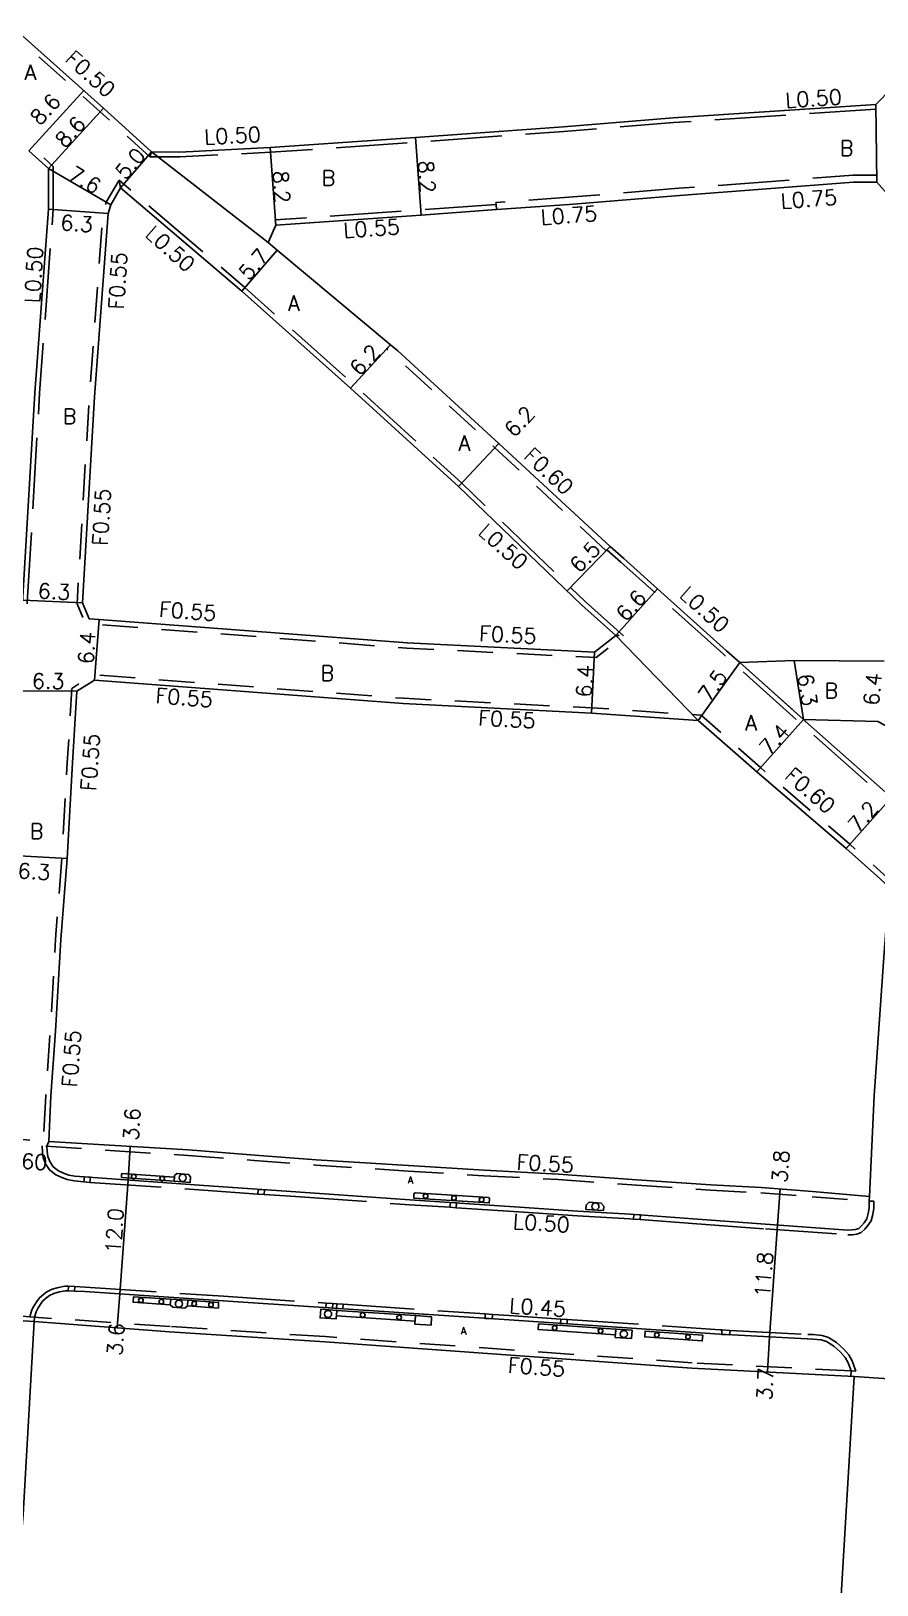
# Model space of a CAD drawing. Header units: metres. Extents: x -2400 to -1599, y -108600 to -108000.
# Drawn here: x -2175.1 to -2086, y -108297.8 to -108134.1 of the extents above; entities that cross this region are included whole.
import ezdxf

# ---------------------------------------------------------------- set-up
doc = ezdxf.new("R2010")
doc.units = ezdxf.units.M
doc.header["$LTSCALE"] = 2.5
doc.linetypes.add('22320', pattern=[2.5, 1.5, -1])
doc.linetypes.add('22330', pattern=[4, 3, -1])
doc.layers.get('0').update_dxf_attribs({"color": 150, "lineweight": 30})
for name, color, linetype in [('2101000', 175, 'Continuous'), ('2213000', 3, 'Continuous'), ('2232000', 120, '22320'), ('2233000', 120, '22330'), ('2235000', 13, 'Continuous'), ('2236000', 3, 'Continuous'), ('2236100', 7, 'Continuous'), ('2238000', 3, 'Continuous'), ('2239000', 3, 'Continuous'), ('9107000', 4, 'Continuous'), ('9201100', 215, 'Continuous'), ('9201500', 222, 'Continuous'), ('9202100', 82, 'Continuous'), ('9202200', 82, 'Continuous'), ('9203500', 155, 'Continuous')]:
    doc.layers.add(name, color=color, linetype=linetype)
doc.styles.add('Dm_Anotation', font='txt.shx', dxfattribs={"bigfont": 'pscdm.shx'})

# ---------------------------------------------------------------- blocks, each defined once
blk = doc.blocks.new('223900')
blk.add_lwpolyline([(-0.22, -0.37), (-0.44, -0.3), (-0.47, -0.27), (-0.48, -0.24), (-0.44, 0.01), (-0.48, 0.23), (-0.47, 0.27), (-0.45, 0.29), (-0.21, 0.38), (-0.04, 0.53), (0, 0.54), (0.03, 0.53), (0.22, 0.37), (0.44, 0.3), (0.47, 0.27), (0.48, 0.24), (0.44, -0.01), (0.48, -0.23), (0.47, -0.27), (0.45, -0.29), (0.21, -0.38), (0.04, -0.53), (0, -0.54), (-0.03, -0.53)], close=True)
blk = doc.blocks.new('223800')
at = {"color": 0, "linetype": 'Continuous'}
blk.add_circle((0, 0), 0.75, dxfattribs=at)

msp = doc.modelspace()

# ---------------------------------------------------------------- linework, layer by layer
at = {"layer": '2101000', "flags": 128}
for points in [[(-2084.47, -108140.14), (-2086.17, -108141.84), (-2107.49, -108143.26), (-2119.07, -108144.19), (-2134.65, -108145.32), (-2149.94, -108146.39), (-2159.47, -108146.87), (-2162.44, -108146.85), (-2167.51, -108142.24), (-2170.15, -108139.87), (-2177.99, -108132.86), (-2184.02, -108127.27), (-2194.11, -108117.79), (-2201.93, -108110.78), (-2206.86, -108106.37), (-2219.59, -108094.97), (-2218.8, -108093.03), (-2212.97, -108092.05), (-2204.89, -108090.61), (-2191.04, -108088.09), (-2174.16, -108085.31), (-2159.26, -108082.83), (-2146.24, -108080.62), (-2145.66, -108080.52)], [(-2176.02, -108194.06), (-2176, -108193.72), (-2174.74, -108172.24), (-2173.3, -108152.87), (-2173.3, -108148.59), (-2175.37, -108146.74)], [(-2084.47, -108198.88), (-2084.49, -108197.61), (-2084.62, -108174.91), (-2084.92, -108174.91), (-2084.99, -108151.23), (-2086.05, -108150.03), (-2088.52, -108150.05), (-2106.85, -108151.43), (-2118.44, -108152.37), (-2126.12, -108152.93), (-2134.06, -108153.5), (-2149.37, -108154.57), (-2150.17, -108156.4), (-2149.22, -108157.2), (-2137.29, -108167.16), (-2136.52, -108167.81), (-2125.88, -108177.58), (-2114.15, -108188.43), (-2112.68, -108189.7), (-2109.14, -108192.88), (-2101.87, -108199.4), (-2100.49, -108200.64)], [(-2085.28, -108200.49), (-2094.75, -108200.44), (-2100.49, -108200.64)], [(-2086.32, -108246.31), (-2085.33, -108232.2), (-2084.8, -108224.63), (-2084.77, -108224.27), (-2086.05, -108223.11), (-2089.29, -108220.25), (-2098.7, -108212.17), (-2104.86, -108206.74), (-2116.1, -108205.97), (-2135.94, -108204.96), (-2168.46, -108202.49), (-2170.31, -108203.68), (-2170.78, -108211.2), (-2171.35, -108221.29), (-2172.01, -108229.84), (-2172.56, -108239.5), (-2173.04, -108246.31)], [(-2093.77, -108206.66), (-2093.55, -108206.85), (-2084.52, -108214.86)], [(-2084.48, -108207.64), (-2085.95, -108206.85), (-2093.77, -108206.66)]]:
    msp.add_lwpolyline(points, dxfattribs=at)
msp.add_lwpolyline([(-2113.55, -108197.79), (-2117.12, -108194.59), (-2130.13, -108182.09), (-2141.48, -108171.73), (-2152.94, -108161.52), (-2165.7, -108150.64), (-2166.74, -108152.43), (-2167.02, -108153.34), (-2168.45, -108172.66), (-2169.73, -108194.37), (-2169.03, -108196.03), (-2167.97, -108196.11), (-2135.53, -108198.58), (-2115.78, -108199.57)], close=True, dxfattribs=at)
at = {"layer": '2101000'}
for points in [[(-2173.28, -108251.12), (-2173.04, -108246.31)], [(-2086.32, -108246.31), (-2086.81, -108256.92)], [(-2173.28, -108251.12), (-2166.27, -108251.53), (-2158.55, -108252.01), (-2151.58, -108252.54), (-2145.1, -108253.04), (-2135.39, -108253.66), (-2127.41, -108254.15), (-2119.58, -108254.56), (-2111.32, -108255.15), (-2103.54, -108255.69), (-2098.24, -108255.97), (-2092.81, -108256.38), (-2086.81, -108256.92)], [(-2174.8, -108270.07), (-2175.98, -108290.42), (-2177.16, -108304.89), (-2178.44, -108322.85), (-2176.93, -108324.58), (-2164.4, -108325.36), (-2149.99, -108326.4), (-2134.51, -108327.42), (-2116.33, -108328.84), (-2092, -108330.34)], [(-2174.8, -108270.07), (-2160.54, -108271.16), (-2144.16, -108272.24), (-2105.54, -108274.99), (-2088.43, -108275.86)], [(-2092, -108330.34), (-2090.98, -108314.75), (-2089.84, -108299.54), (-2088.43, -108275.86)]]:
    msp.add_lwpolyline(points, dxfattribs=at)
at = {"layer": '2213000'}
for points in [[(-2173.48, -108251.61), (-2173.44, -108252.18), (-2173.37, -108252.71), (-2173.17, -108253.23), (-2172.82, -108253.77), (-2172.26, -108254.2), (-2171.72, -108254.45), (-2171.15, -108254.65), (-2170.52, -108254.77), (-2156.95, -108255.76), (-2147.26, -108256.43), (-2135.24, -108257.28), (-2123.7, -108258.02), (-2117.55, -108258.46), (-2112.02, -108258.78), (-2105.41, -108259.27), (-2097.76, -108259.83), (-2089.09, -108260.45), (-2088.65, -108260.44), (-2088.28, -108260.4), (-2087.95, -108260.27), (-2087.66, -108260.01), (-2087.39, -108259.68), (-2087.11, -108259.25), (-2086.95, -108258.7), (-2086.87, -108258.11), (-2086.87, -108257.41)], [(-2088.76, -108275.28), (-2089.07, -108274.44), (-2089.4, -108273.89), (-2089.91, -108273.28), (-2090.59, -108272.68), (-2091.35, -108272.2), (-2091.9, -108272.02), (-2092.79, -108271.93), (-2093.37, -108271.92), (-2102.58, -108271.43), (-2124.79, -108269.92), (-2154.91, -108267.89), (-2169.46, -108266.93), (-2170.55, -108266.87), (-2171.21, -108266.84), (-2171.53, -108266.84), (-2172.15, -108266.96), (-2172.75, -108267.12), (-2173.21, -108267.34), (-2173.49, -108267.56), (-2173.88, -108267.91), (-2174.15, -108268.26), (-2174.44, -108268.7), (-2174.6, -108269.06), (-2174.78, -108269.62)]]:
    msp.add_lwpolyline(points, dxfattribs=at)
at = {"layer": '2232000', "flags": 128}
for points in [[(-2162.44, -108146.85), (-2162.63, -108147.35), (-2167.84, -108142.61), (-2170.49, -108140.24), (-2178.32, -108133.23), (-2184.36, -108127.64), (-2194.45, -108118.15), (-2202.27, -108111.15), (-2207.2, -108106.74), (-2219.92, -108095.34), (-2225.56, -108090.21), (-2231.56, -108084.74), (-2242.59, -108075.12), (-2244.73, -108073.14), (-2246.13, -108071.84), (-2253.9, -108064.65), (-2264.54, -108055.2), (-2266.38, -108053.56), (-2273.26, -108047.43), (-2277.83, -108043.28), (-2281.61, -108039.82), (-2282.76, -108038.77)], [(-2165.7, -108150.64), (-2165.87, -108149.84), (-2167.22, -108152.15), (-2167.56, -108153.24), (-2169, -108172.62), (-2170.29, -108194.47), (-2169.4, -108196.55), (-2168.01, -108196.66), (-2135.57, -108199.13), (-2115.6, -108200.13), (-2112.74, -108197.84), (-2113.55, -108197.79)], [(-2114.56, -108188.87), (-2126.28, -108178.02), (-2136.91, -108168.26), (-2137.69, -108167.61), (-2137.29, -108167.16)], [(-2114.56, -108188.87), (-2114.49, -108188.79), (-2114.15, -108188.43)], [(-2084.77, -108224.27), (-2084.15, -108224.02), (-2085.65, -108222.66), (-2088.89, -108219.8), (-2098.31, -108211.72), (-2104.55, -108206.21), (-2116.07, -108205.42), (-2135.9, -108204.42), (-2168.6, -108201.93), (-2170.84, -108203.37), (-2171.32, -108211.17), (-2171.9, -108221.25), (-2172.55, -108229.8), (-2173.11, -108239.47), (-2173.59, -108246.31)]]:
    msp.add_lwpolyline(points, dxfattribs=at)
at = {"layer": '2232000'}
for points in [[(-2173.59, -108246.31), (-2173.83, -108251.09)], [(-2179.76, -108251.19), (-2173.57, -108251.61), (-2166.31, -108252.1), (-2158.59, -108252.58), (-2151.62, -108253.11), (-2145.14, -108253.61), (-2135.43, -108254.23), (-2127.44, -108254.72), (-2119.61, -108255.13), (-2111.36, -108255.72), (-2103.57, -108256.26), (-2098.28, -108256.54), (-2092.86, -108256.95), (-2086.87, -108257.41), (-2086.81, -108256.92)], [(-2179.01, -108250.65), (-2173.83, -108251.09)], [(-2088.8, -108275.83), (-2088.76, -108275.28), (-2105.51, -108274.43), (-2144.13, -108271.68), (-2160.5, -108270.61), (-2175.3, -108269.59), (-2180.77, -108269.02), (-2196.5, -108268.17), (-2220.54, -108266.58), (-2269.89, -108263.16), (-2273.52, -108262.88), (-2273.56, -108263.43)]]:
    msp.add_lwpolyline(points, dxfattribs=at)
at = {"layer": '2233000', "flags": 128}
for points in [[(-2086.17, -108141.84), (-2086.14, -108142.33), (-2107.46, -108143.75), (-2119.03, -108144.69), (-2134.61, -108145.82), (-2149.91, -108146.89), (-2159.46, -108147.37), (-2162.63, -108147.35)], [(-2175.55, -108194.45), (-2175.5, -108193.75), (-2174.24, -108172.27), (-2172.8, -108152.89), (-2172.8, -108148.37), (-2175.17, -108146.25)], [(-2112.74, -108197.84), (-2116.78, -108194.22), (-2129.79, -108181.73), (-2141.15, -108171.36), (-2152.61, -108161.14), (-2165.87, -108149.84)], [(-2086.05, -108150.03), (-2086.06, -108149.28), (-2088.55, -108149.3), (-2106.91, -108150.68), (-2118.5, -108151.62), (-2126.17, -108152.18), (-2126.16, -108152.38), (-2126.12, -108152.93)], [(-2126.16, -108152.38), (-2134.09, -108152.95), (-2149.41, -108154.02)], [(-2149.37, -108154.57), (-2149.41, -108154.02)], [(-2049.53, -108246.32), (-2052.49, -108243.71), (-2056.54, -108240.16), (-2066.66, -108231.22), (-2075.63, -108223.5), (-2078.16, -108221.21), (-2081.66, -108218.05), (-2093.88, -108207.23), (-2094.1, -108207.03), (-2100.82, -108201.01), (-2102.21, -108199.77), (-2109.48, -108193.25), (-2113.02, -108190.07), (-2114.49, -108188.79)], [(-2100.49, -108200.64), (-2093.77, -108206.66)]]:
    msp.add_lwpolyline(points, dxfattribs=at)
at = {"layer": '2233000'}
for points in [[(-2173.98, -108251.58), (-2173.93, -108252.23), (-2173.85, -108252.83), (-2173.61, -108253.46), (-2173.19, -108254.11), (-2172.52, -108254.63), (-2171.91, -108254.91), (-2171.34, -108255.12), (-2170.59, -108255.26), (-2169.57, -108255.36)], [(-2168.93, -108255.42), (-2156.99, -108256.25), (-2151.26, -108256.65)], [(-2150.57, -108256.7), (-2147.29, -108256.92), (-2135.27, -108257.78), (-2131.01, -108258.05)], [(-2110.97, -108259.35), (-2105.45, -108259.77), (-2097.79, -108260.32), (-2089.1, -108260.95), (-2088.62, -108260.94), (-2088.16, -108260.88), (-2087.69, -108260.7), (-2087.3, -108260.36), (-2086.99, -108259.97), (-2086.65, -108259.46), (-2086.47, -108258.8), (-2086.37, -108258.14), (-2086.38, -108257.41), (-2086.87, -108257.41)], [(-2130.37, -108258.09), (-2123.74, -108258.51), (-2117.58, -108258.96), (-2112.05, -108259.27), (-2111.67, -108259.3)], [(-2175.25, -108269.59), (-2175.04, -108268.87), (-2174.85, -108268.48), (-2174.54, -108267.99), (-2174.23, -108267.59), (-2173.8, -108267.19), (-2173.46, -108266.94), (-2172.91, -108266.68), (-2172.26, -108266.5), (-2171.57, -108266.36), (-2171.18, -108266.36)], [(-2170.52, -108266.4), (-2169.43, -108266.46), (-2154.88, -108267.42), (-2144.06, -108268.15)], [(-2143.34, -108268.2), (-2142.94, -108268.22)], [(-2142.27, -108268.27), (-2127.29, -108269.28)], [(-2126.54, -108269.33), (-2124.76, -108269.45), (-2119.33, -108269.82)], [(-2118.65, -108269.86), (-2102.55, -108270.95), (-2102.36, -108270.97)], [(-2101.51, -108271.03), (-2093.33, -108271.45), (-2092.74, -108271.46), (-2091.8, -108271.56), (-2091.14, -108271.77), (-2090.31, -108272.3), (-2089.57, -108272.95), (-2089.01, -108273.61), (-2088.64, -108274.24), (-2088.27, -108275.31), (-2088.76, -108275.28)]]:
    msp.add_lwpolyline(points, dxfattribs=at)
at = {"layer": '2235000'}
for points in [[(-2169.52, -108254.84), (-2169.57, -108255.36), (-2168.93, -108255.42), (-2168.88, -108254.89)], [(-2151.23, -108256.16), (-2151.26, -108256.65), (-2150.57, -108256.7), (-2150.53, -108256.2)], [(-2130.97, -108257.55), (-2131.01, -108258.05), (-2130.37, -108258.09), (-2130.34, -108257.59)], [(-2111.64, -108258.81), (-2111.67, -108259.3), (-2110.97, -108259.35), (-2110.94, -108258.86)], [(-2171.21, -108266.84), (-2171.18, -108266.36), (-2170.52, -108266.4), (-2170.55, -108266.87)], [(-2144.09, -108268.62), (-2144.06, -108268.15), (-2143.34, -108268.2), (-2143.37, -108268.67)], [(-2142.97, -108268.7), (-2142.94, -108268.22), (-2142.27, -108268.27), (-2142.3, -108268.74)], [(-2127.32, -108269.75), (-2127.29, -108269.28), (-2126.54, -108269.33), (-2126.57, -108269.8)], [(-2119.36, -108270.29), (-2119.33, -108269.82), (-2118.65, -108269.86), (-2118.68, -108270.33)], [(-2102.39, -108271.44), (-2102.36, -108270.97), (-2101.51, -108271.03), (-2101.55, -108271.5)]]:
    msp.add_lwpolyline(points, close=True, dxfattribs=at)
at = {"layer": '2236000'}
for points in [[(-2160.02, -108254.71), (-2159.78, -108254.5), (-2158.54, -108254.59), (-2158.33, -108254.83), (-2158.37, -108255.43), (-2160.06, -108255.31)], [(-2114.83, -108258.39), (-2114.8, -108257.93), (-2115.07, -108257.6), (-2116.36, -108257.52), (-2116.67, -108257.81), (-2116.69, -108258.29)], [(-2158.94, -108268.67), (-2160.22, -108268.58), (-2160.47, -108268.32), (-2160.43, -108267.74), (-2158.64, -108267.85), (-2158.67, -108268.44)], [(-2142.94, -108268.91), (-2143, -108269.81), (-2144.69, -108269.7), (-2144.63, -108268.79)], [(-2132.95, -108269.58), (-2133, -108270.48), (-2134.71, -108270.37), (-2134.65, -108269.46)], [(-2113.54, -108270.89), (-2113.6, -108271.77), (-2111.89, -108271.89), (-2111.83, -108271.01)]]:
    msp.add_lwpolyline(points, close=True, dxfattribs=at)
at = {"layer": '2236100'}
for points in [[(-2165.62, -108254.9), (-2165.6, -108254.59), (-2165.54, -108254.48), (-2160.03, -108254.87), (-2160.06, -108255.31)], [(-2134.83, -108257.08), (-2134.82, -108256.66), (-2134.76, -108256.55), (-2134.65, -108256.52), (-2126.96, -108257.01), (-2126.89, -108257.06), (-2126.86, -108257.11), (-2126.84, -108257.18), (-2126.87, -108257.59)], [(-2160.43, -108267.74), (-2164.34, -108267.48), (-2164.38, -108268.06), (-2160.47, -108268.32)], [(-2158.64, -108267.85), (-2158.67, -108268.44), (-2155.41, -108268.66), (-2155.38, -108268.07)], [(-2134.65, -108269.46), (-2134.69, -108270.05), (-2142.98, -108269.49), (-2142.94, -108268.91)], [(-2113.58, -108271.48), (-2121.72, -108270.93), (-2121.68, -108270.34), (-2113.54, -108270.89)], [(-2104.39, -108271.51), (-2104.43, -108272.13), (-2110.5, -108271.71), (-2110.46, -108271.1)]]:
    msp.add_lwpolyline(points, close=True, dxfattribs=at)
at = {"layer": '9107000'}
for points in [[(-2086.81, -108256.92), (-2086.87, -108257.41), (-2086.87, -108258.11), (-2086.95, -108258.7), (-2087.11, -108259.25), (-2087.39, -108259.68), (-2087.66, -108260.01), (-2087.95, -108260.27), (-2088.28, -108260.4), (-2088.65, -108260.44), (-2089.09, -108260.45), (-2097.76, -108259.83), (-2105.41, -108259.27), (-2112.02, -108258.78), (-2117.55, -108258.46), (-2123.7, -108258.02), (-2135.24, -108257.28), (-2147.26, -108256.43), (-2156.95, -108255.76), (-2170.52, -108254.77), (-2171.15, -108254.65), (-2171.72, -108254.45), (-2172.26, -108254.2), (-2172.82, -108253.77), (-2173.17, -108253.23), (-2173.37, -108252.71), (-2173.44, -108252.18), (-2173.48, -108251.61), (-2173.28, -108251.12)], [(-2088.8, -108275.83), (-2088.76, -108275.28), (-2089.07, -108274.44), (-2089.4, -108273.89), (-2089.91, -108273.28), (-2090.59, -108272.68), (-2091.35, -108272.2), (-2091.9, -108272.02), (-2092.79, -108271.93), (-2093.37, -108271.92), (-2102.58, -108271.43), (-2124.79, -108269.92), (-2154.91, -108267.89), (-2169.46, -108266.93), (-2170.55, -108266.87), (-2171.21, -108266.84), (-2171.53, -108266.84), (-2172.15, -108266.96), (-2172.75, -108267.12), (-2173.21, -108267.34), (-2173.49, -108267.56), (-2173.88, -108267.91), (-2174.15, -108268.26), (-2174.44, -108268.7), (-2174.6, -108269.06), (-2174.78, -108269.62), (-2174.8, -108270.07)]]:
    msp.add_lwpolyline(points, dxfattribs=at)
at = {"layer": '9201100', "flags": 128}
for points in [[(-2175.37, -108146.74), (-2169.58, -108140.39)], [(-2173.3, -108148.59), (-2167.51, -108142.24)], [(-2086.17, -108141.84), (-2086.05, -108150.03)], [(-2149.37, -108154.57), (-2149.94, -108146.39)], [(-2134.65, -108145.32), (-2134.06, -108153.5)], [(-2162.44, -108146.85), (-2165.7, -108150.64)], [(-2166.74, -108152.43), (-2173.3, -108148.59)], [(-2167.02, -108153.34), (-2173.3, -108152.87)], [(-2149.22, -108157.2), (-2152.94, -108161.52)], [(-2141.48, -108171.73), (-2137.29, -108167.16)], [(-2125.88, -108177.58), (-2130.13, -108182.09)], [(-2118.65, -108193.11), (-2114.15, -108188.43)], [(-2176.02, -108194.06), (-2169.73, -108194.37)], [(-2113.55, -108197.79), (-2109.14, -108192.88)], [(-2168.46, -108202.49), (-2167.97, -108196.11)], [(-2115.78, -108199.57), (-2116.1, -108205.97)], [(-2100.49, -108200.64), (-2104.86, -108206.74)], [(-2094.75, -108200.44), (-2093.77, -108206.66)], [(-2176.61, -108203.64), (-2170.31, -108203.68)], [(-2093.77, -108206.66), (-2098.7, -108212.17)], [(-2084.52, -108214.86), (-2089.29, -108220.25)], [(-2171.35, -108221.29), (-2177.64, -108220.93)], [(-2164.9, -108255.18), (-2164.68, -108251.63)], [(-2165.78, -108267.17), (-2164.9, -108255.18)], [(-2096.51, -108259.92), (-2096.23, -108256.12)], [(-2097.37, -108271.71), (-2096.51, -108259.92)], [(-2165.78, -108267.17), (-2166.06, -108270.74)], [(-2097.37, -108271.71), (-2097.55, -108275.39)]]:
    msp.add_lwpolyline(points, dxfattribs=at)
at = {"layer": '9201100'}
for points in [[(-2174.8, -108270.07), (-2181.19, -108269.7)], [(-2088.43, -108275.86), (-2081.14, -108276.36)]]:
    msp.add_lwpolyline(points, dxfattribs=at)
at = {"layer": '9202200'}
for points in [[(-2150.17, -108156.4), (-2162.44, -108146.85)], [(-2173.3, -108148.59), (-2166.74, -108152.43)], [(-2104.86, -108206.74), (-2113.55, -108197.79)], [(-2093.77, -108206.66), (-2100.49, -108200.64)]]:
    msp.add_lwpolyline(points, dxfattribs=at)

# ---------------------------------------------------------------- block references
at = {"layer": '2238000', "xscale": 0.5, "yscale": 0.5, "zscale": 0.5}
for p in [(-2159.17, -108254.94, 4.53), (-2115.69, -108257.96, 4.94), (-2159.56, -108268.21, 4.59), (-2143.85, -108269.29, 4.71), (-2112.7, -108271.4, 5)]:
    msp.add_blockref('223800', p, dxfattribs=at)
at = {"layer": '2239000', "xscale": 0.5, "yscale": 0.5, "zscale": 0.5}
for p in [(-2164.32, -108254.81, 4.48), (-2161.33, -108255.02, 4.53), (-2133.58, -108256.87, 4.79), (-2130.59, -108257.06, 4.8), (-2127.68, -108257.25, 4.8), (-2163.57, -108267.84, 4.5), (-2161.41, -108267.99, 4.56), (-2157.95, -108268.2, 4.58), (-2156.18, -108268.32, 4.58), (-2140.2, -108269.39, 4.72), (-2136.37, -108269.66, 4.77), (-2119.98, -108270.75, 4.89), (-2115.15, -108271.07, 4.95), (-2109.22, -108271.51, 4.98), (-2105.94, -108271.7, 5)]:
    msp.add_blockref('223900', p, dxfattribs=at)

# ---------------------------------------------------------------- texts
at = {"layer": '9201500', "style": 'Dm_Anotation'}
for s, rotation, p in [('8.6', 47.6484, (-2174.2, -108144.16)), ('8.6', 47.6484, (-2171.56, -108146.53)), ('5.0', 49.3412, (-2165.19, -108149.89)), ('8.2', 274.1415, (-2134.37, -108147.81)), ('7.6', 329.6546, (-2171.35, -108149.62)), ('8.2', 274.0073, (-2149.67, -108148.88)), ('6.3', 355.7623, (-2172.09, -108155.06)), ('5.7', 49.2137, (-2152.2, -108160.5)), ('6.2', 47.4289, (-2140.54, -108170.56)), ('6.2', 46.7208, (-2124.27, -108177.04)), ('6.5', 46.1552, (-2117.4, -108191.31)), ('6.3', 357.1405, (-2174.46, -108193.88)), ('6.6', 48.1046, (-2112.49, -108196.46)), ('6.4', 85.6451, (-2168.59, -108200.87)), ('6.3', 359.6438, (-2175.05, -108203.4)), ('6.4', 87.1362, (-2116.12, -108204.36)), ('7.5', 54.4063, (-2103.69, -108204.93)), ('6.3', 279.0322, (-2094.41, -108201.95)), ('6.4', 83.9682, (-2085.88, -108205.25)), ('7.4', 48.1529, (-2097.38, -108210.54)), ('7.2', 48.4796, (-2088.04, -108218.69)), ('6.3', 356.7246, (-2176.58, -108223.37)), ('3.6', 86.4523, (-2163.83, -108251.05)), ('3.8', 85.6553, (-2095.51, -108255.5)), ('12.0', 85.8091, (-2165.73, -108262.97)), ('11.8', 85.8676, (-2097.32, -108267.59)), ('3.6', 85.6007, (-2165.55, -108273.73)), ('3.7', 87.0875, (-2097.1, -108278.42))]:
    msp.add_text(s, height=1.6, rotation=rotation, dxfattribs=at).set_placement(p)
at = {"layer": '9202100', "style": 'Dm_Anotation'}
for s, height, p in [('A', 1.6, (-2175.81, -108139.26)), ('B', 1.6, (-2089.94, -108147.25)), ('B', 1.6, (-2144.53, -108150.39)), ('A', 1.6, (-2148.06, -108163.59)), ('B', 1.6, (-2171.79, -108175.5)), ('A', 1.6, (-2130.1, -108178.33)), ('B', 1.6, (-2144.64, -108202.57)), ('B', 1.6, (-2091.57, -108204.41)), ('A', 1.6, (-2099.9, -108207.81)), ('B', 1.6, (-2175.26, -108219.22)), ('A', 0.75, (-2135.46, -108255.54, 4.83)), ('A', 0.75, (-2129.86, -108271.44, 4.84))]:
    msp.add_text(s, height=height, dxfattribs=at).set_placement(p)
at = {"layer": '9203500', "style": 'Dm_Anotation'}
for s, rotation, p in [('F0.50', 318.1636, (-2171.67, -108137.22)), ('L0.50', 3.8121, (-2095.64, -108142.22)), ('L0.50', 2.852, (-2156.86, -108146.08)), ('L0.75', 4.3117, (-2096.12, -108152.84)), ('L0.75', 4.1415, (-2121.4, -108154.54)), ('L0.50', 318.1636, (-2163.22, -108155.65)), ('L0.55', 3.9988, (-2142.19, -108155.92)), ('L0.50', 86.6407, (-2174.22, -108162.82)), ('F0.55', 86.6407, (-2165.37, -108163.49)), ('F0.60', 317.4289, (-2123.37, -108179.03)), ('F0.55', 86.6407, (-2167.08, -108188.39)), ('L0.50', 318.1074, (-2128.15, -108187.03)), ('L0.50', 318.1074, (-2106.94, -108193.65)), ('F0.55', 355.6459, (-2161.7, -108195.81)), ('F0.55', 357.1104, (-2127.96, -108198.37)), ('F0.55', 355.6459, (-2162.07, -108204.91)), ('F0.55', 357.1104, (-2128.06, -108207.27)), ('F0.55', 85.9767, (-2168.3, -108214.22)), ('F0.60', 319.3606, (-2095.88, -108212.77)), ('F0.55', 85.9767, (-2170.29, -108245.47)), ('F0.60', 356.1518, (-2179.5, -108253.73)), ('F0.55', 357.0128, (-2124.02, -108254.08)), ('L0.50', 356.3476, (-2124.4, -108260.32)), ('L0.45', 356.1494, (-2124.8, -108269.19)), ('F0.55', 355.9301, (-2124.95, -108275.46))]:
    msp.add_text(s, height=1.6, rotation=rotation, dxfattribs=at).set_placement(p)

doc.saveas('drawing.dxf')
